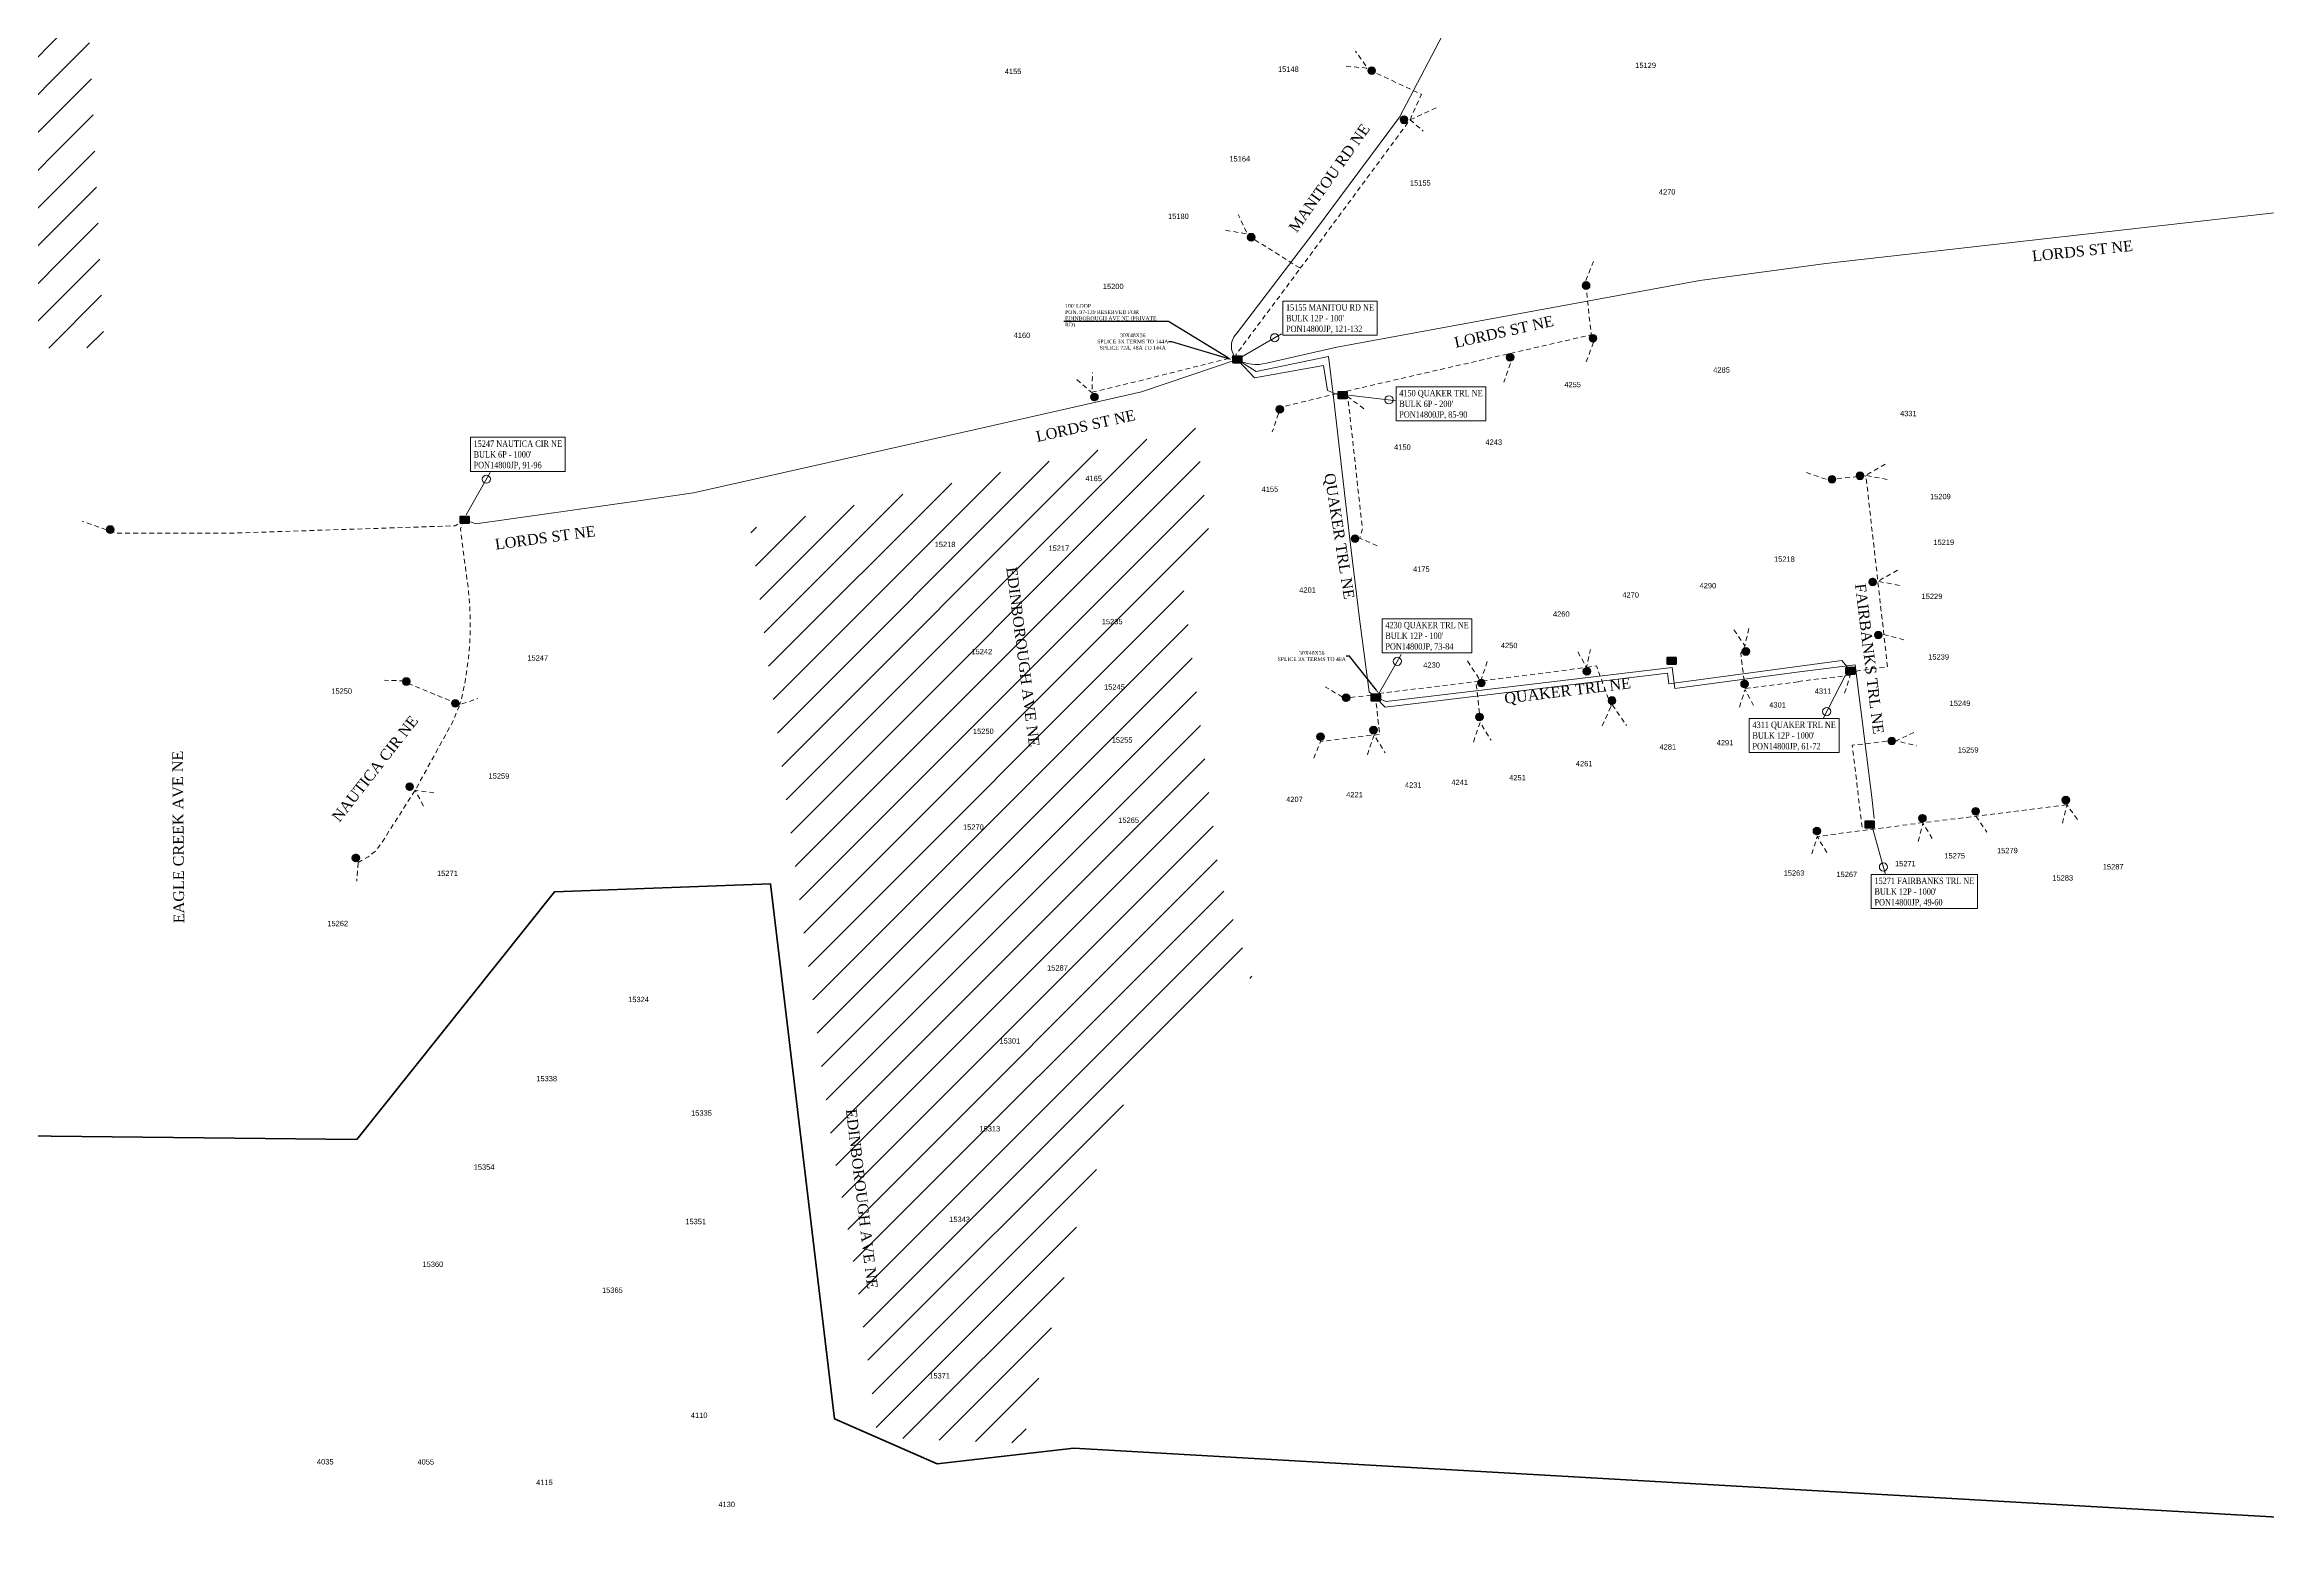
# Model space of a CAD drawing. Header units: feet. Extents: x 865220 to 2781189, y -2240498 to 970979.
# Drawn here: x 2770245 to 2772326, y 957801 to 959211 of the extents above; entities that cross this region are included whole.
import ezdxf
from ezdxf import colors
from ezdxf.entities.mleader import LeaderData, LeaderLine
from ezdxf.enums import TextEntityAlignment as Align
from ezdxf.lldxf.tags import DXFTag
from ezdxf.math import Vec2, Vec3

# ---------------------------------------------------------------- set-up
doc = ezdxf.new("R2010")
doc.units = ezdxf.units.FT
doc.header["$LTSCALE"] = 0.015
doc.header["$MEASUREMENT"] = 0
doc.linetypes.add('DASHED', pattern=[5, 3, -2])
for name, color, linetype in [('144A', 112, '144A'), ('48A', 112, '48A'), ('72A', 112, '72A'), ('DETAIL', 7, 'Continuous'), ('DROP BURIED', 7, 'DASHED'), ('NOTES', 7, 'Continuous'), ('Scott County Addresses', 7, 'Continuous'), ('STREET NAME', 7, 'Continuous'), ('TAIL', 1, 'MST'), ('TELEPHONE STRUCT-PROP', 6, 'Continuous'), ('TERMINALS', 7, 'Continuous')]:
    doc.layers.add(name, color=color, linetype=linetype)
doc.layers.add('RUNNING LINE (UNDERGROUND)', color=10, linetype='Continuous', lineweight=40)
doc.layers.add('WORK BOUNDARY', color=110, linetype='Continuous', lineweight=40)
doc.styles.add('Dimensions 100', font='arial.ttf')
doc.styles.add('Line', font='txt.shx', dxfattribs={"height": 3})
doc.styles.add('SIMPLEX', font='times.ttf', dxfattribs={"width": 0.8})
doc.styles.get("Standard").update_dxf_attribs({"font": 'times.ttf'})
doc.styles.add('Utilities', font='arial.ttf', dxfattribs={"height": 2.5})
tags = doc.linetypes.add('144A', pattern='A,80,-5,["144A",Line,S=1.5,R=0,X=0,Y=-1.5],-24', length=109).pattern_tags.tags
tags[6] = DXFTag(74, 10)
tags = doc.linetypes.add('48A', pattern='A,80,-5,["48A",Line,S=1.5,R=0,X=0,Y=-1.5],-20', length=105).pattern_tags.tags
tags[6] = DXFTag(74, 10)
tags = doc.linetypes.add('72A', pattern='A,80,-5,["72A",Line,S=1.5,R=0,X=0,Y=-1.5],-20', length=105).pattern_tags.tags
tags[6] = DXFTag(74, 10)
tags = doc.linetypes.add('MST', pattern='A,5,-5,5,-5,["TAIL",Line,S=1.5,R=0,X=0,Y=-1.5],-20', length=40).pattern_tags.tags
tags[10] = DXFTag(74, 10)

# ---------------------------------------------------------------- blocks, each defined once
blk = doc.blocks.new('ACMAP_ANN_TEMPLATE_Scott County Address')
at = {"layer": 'Scott County Addresses', "style": 'Dimensions 100'}
blk.add_attdef('ScottCountyAddress', (0, 0), '', height=50, dxfattribs=at)
blk = doc.blocks.new('NEW HH')
at = {"ltscale": 40, "true_color": 0xffffff}
h = blk.add_hatch(color=7, dxfattribs=at)
h.dxf.hatch_style = 1
h.paths.add_polyline_path([(-0.061, -0.031, 0.414214), (-0.046, -0.046), (0.046, -0.046, 0.414214), (0.061, -0.031), (0.061, 0.031, 0.414214), (0.046, 0.046), (-0.046, 0.046, 0.414214), (-0.061, 0.031)])
at = {"layer": 'RUNNING LINE (UNDERGROUND)', "color": 6, "lineweight": 0, "const_width": 0.005, "flags": 128}
blk.add_lwpolyline([(-0.061, 0.031), (-0.061, -0.031, 0.414214), (-0.046, -0.046), (0.046, -0.046, 0.414214), (0.061, -0.031), (0.061, 0.031, 0.414214), (0.046, 0.046), (-0.046, 0.046, 0.414214)], format="xyb", close=True, dxfattribs=at)
at = {"layer": 'TELEPHONE STRUCT-PROP', "color": 18, "true_color": 0x000000, "style": 'Utilities'}
blk.add_text('HH', height=0.05, dxfattribs=at).set_placement((0, 0), align=Align.MIDDLE_CENTER)
blk = doc.blocks.new('TERMINAL')
at = {"lineweight": 5, "ltscale": 0.5, "flags": 128}
blk.add_lwpolyline([(-0.1, -0.6), (-0.1, 44.8)], dxfattribs=at)
at = {"lineweight": 5, "ltscale": 0.5}
blk.add_circle((-0.1, 37.6), 3.83, dxfattribs=at)
blk = doc.blocks.new('Proposed FlowerPot')
at = {"lineweight": 5, "ltscale": 100, "true_color": 0xffffff}
h = blk.add_hatch(color=7, dxfattribs=at)
h.dxf.hatch_style = 1
h.paths.add_polyline_path([(-0.06, 0, 0.414214), (0, -0.06, 0.414214), (0.06, 0, 0.414214), (0, 0.06, 0.414214)])
at = {"lineweight": 5, "ltscale": 100}
blk.add_circle((0, 0), 0.0604, dxfattribs=at)
at = {"layer": 'RUNNING LINE (UNDERGROUND)', "color": 6, "lineweight": 5, "const_width": 0.00907, "flags": 128}
blk.add_lwpolyline([(-0.06, 0, -0.414214), (0, 0.06, -0.414214), (0.06, 0, -0.414214), (0, -0.06, -0.414214), (-0.06, 0)], format="xyb", dxfattribs=at)
at = {"color": 18, "linetype": 'ByBlock', "lineweight": 5, "ltscale": 100, "true_color": 0x000000, "style": 'Dimensions 100'}
blk.add_text('F', height=0.0744, dxfattribs=at).set_placement((-0.029, -0.037))

msp = doc.modelspace()

# ---------------------------------------------------------------- hatches: boundary and pattern name
at = {"layer": 'NOTES', "lineweight": 5, "ltscale": 50}
h = msp.add_hatch(dxfattribs=at)
h.set_pattern_fill('ANSI31', color=1, scale=200)
h.set_pattern_definition([(45, (-77373.197, -38338.257), (-17.67766953, 17.67766953), [])])
edge = h.paths.add_edge_path()
edge.add_arc((-36684104.4, 974184.5), 39453460.3, 359.97783818, 359.97815546)
edge.add_line((2769353.1, 959142.5), (2769353.1, 959142.5))
edge.add_line((2769353.1, 959142.5), (2769353.2, 959362.5))
edge.add_line((2769353.2, 959362.5), (2770280.2, 959367.3))
edge.add_line((2770280.2, 959367.3), (2770301.1, 958927.5))
edge.add_line((2770301.1, 958927.5), (2770012.9, 958926))
edge.add_line((2770012.9, 958926), (2769897.9, 958925.4))
edge.add_line((2769897.9, 958925.4), (2769552.9, 958923.9))
edge.add_line((2769552.9, 958923.9), (2769353, 958924.1))
h = msp.add_hatch(dxfattribs=at)
h.set_pattern_fill('ANSI31', color=1, scale=200)
h.set_pattern_definition([(45, (-76004.922, -38825.41), (-17.67766953, 17.67766953), [])])
edge = h.paths.add_edge_path()
edge.add_arc((2768018.4, 957581), 3024, 6.1987, 11.4072)
edge.add_line((2770982.7, 958179.1), (2770982.7, 958179.1))
edge.add_line((2770982.7, 958179.1), (2770906, 958758.3))
edge.add_line((2770906, 958758.3), (2771323, 958852.3))
edge.add_line((2771323, 958852.3), (2771335.5, 958752.1))
edge.add_line((2771335.5, 958752.1), (2771308.2, 958728.5))
edge.add_line((2771308.2, 958728.5), (2771345.2, 958430.9))
edge.add_line((2771345.2, 958430.9), (2771375.5, 958339.1))
edge.add_line((2771375.5, 958339.1), (2771266.2, 958245.6))
edge.add_line((2771266.2, 958245.6), (2771217.2, 958128))
edge.add_line((2771217.2, 958128), (2771160.7, 957902.2))
edge.add_line((2771160.7, 957902.2), (2771024.7, 957907.6))

# ---------------------------------------------------------------- linework, layer by layer
at = {"layer": '48A', "lineweight": 5, "ltscale": 100, "flags": 128}
msp.add_lwpolyline([(2771361.7, 958916.7), (2771379.3, 958905.2), (2771447.1, 958919.5), (2771451.7, 958881.4), (2771467, 958748.4), (2771476.2, 958673.9), (2771485, 958605.5), (2771491.3, 958600.2)], dxfattribs=at)
at = {"layer": 'DROP BURIED', "lineweight": 5, "ltscale": 100, "flags": 128}
for points in [[(2771463.5, 959191), (2771483.4, 959189.3), (2771472.4, 959205.2)], [(2771523.4, 959140.9), (2771534, 959164.8), (2771482.6, 959188.8)], [(2771420.7, 959001.9), (2771523.4, 959140.9)], [(2771523.4, 959140.9), (2771548.8, 959152.6)], [(2771523.4, 959140.9), (2771535.7, 959130.3)], [(2771350.7, 959037.5), (2771371.1, 959034), (2771362.5, 959052.3)], [(2771687.8, 958990.5), (2771695.1, 959008.4)], [(2771695, 958932.6), (2771687.9, 958913)], [(2771617.3, 958912.9), (2771611.2, 958895.4)], [(2771454.9, 958884.6), (2771405.2, 958872.6)], [(2771464.6, 958882.1), (2771480.9, 958870)], [(2771492.6, 958742.3), (2771476.3, 958749.3), (2771478.8, 958758.2), (2771465.3, 958880.5)], [(2771400.3, 958866), (2771394.5, 958849)], [(2771950.1, 958807.6), (2771913.4, 958804.3), (2771893, 958811.3)], [(2771968.2, 958818.5), (2771949.6, 958808.1), (2771970.9, 958804.1)], [(2771940.6, 958624.9), (2771970.3, 958628.9), (2771950.1, 958807.6)], [(2770638.6, 958766.5), (2770629.6, 958760.9), (2770421.6, 958754.1), (2770311.8, 958754.1), (2770280.4, 958765.2)], [(2771979.7, 958719.4), (2771961.1, 958709), (2771982.4, 958705)], [(2771826.6, 958663.4), (2771836.8, 958648.7), (2771840.8, 958665.8)], [(2771680.6, 958642.9), (2771688.5, 958628.3), (2771692.3, 958645.2)], [(2771837.1, 958608.6), (2771833, 958641.7), (2771837.1, 958648.8)], [(2771966.9, 958659.2), (2771986.6, 958653.9)], [(2771688.9, 958628.4), (2771698, 958629.8), (2771711.5, 958592)], [(2771886.6, 958615.2), (2771936.1, 958621.2)], [(2771930.1, 958604.3), (2771935.4, 958620.8)], [(2770582.1, 958615.7), (2770563.4, 958616.4)], [(2770631.3, 958594.6), (2770585.6, 958613.4)], [(2771588.4, 958585.7), (2771585.1, 958615)], [(2771831.7, 958591.3), (2771837, 958607.8), (2771845, 958592.6)], [(2771886.6, 958614.8), (2771837.1, 958608.6)], [(2770538.8, 958445.7), (2770548.1, 958451), (2770555.5, 958456.9), (2770560.9, 958464.3), (2770592.2, 958513.3), (2770627.4, 958577.6), (2770634.1, 958593.7), (2770651, 958599.2)], [(2771703.3, 958573.8), (2771712.4, 958593.8), (2771725.9, 958574.1)], [(2771483.5, 958546.6), (2771489.8, 958565.1), (2771500.1, 958548.4)], [(2771582.7, 958558.4), (2771588.9, 958576.9), (2771599.3, 958560.2)], [(2771969.4, 958559.3), (2771937.3, 958555.5), (2771946.8, 958476.5)], [(2771995, 958567.6), (2771978.5, 958559.7), (2771997.3, 958555.1)], [(2770599.9, 958498.6), (2770592.3, 958513.4), (2770609.8, 958511.1)], [(2772137.8, 958499.7), (2772004.1, 958483.1)], [(2772134, 958482.7), (2772138.3, 958499.8), (2772148.3, 958485.6)], [(2772003.6, 958483.1), (2771904.5, 958470.2)], [(2771999.1, 958465.6), (2772003.4, 958482.7), (2772012.7, 958467.3)], [(2772053.1, 958489.1), (2772063.4, 958474.2)], [(2771899.4, 958453.8), (2771904.6, 958470), (2771913.4, 958455.2)], [(2770538.8, 958445.4), (2770537.6, 958428.4)]]:
    msp.add_lwpolyline(points, dxfattribs=at)
msp.add_lwpolyline([(2770638.6, 958766.5), (2770634.6, 958758.2), (2770641.8, 958702.4, -0.09348), (2770634.1, 958593.7)], format="xyb", dxfattribs=at)
at = {"layer": 'TAIL', "lineweight": 5, "ltscale": 100, "flags": 128}
for points in [[(2771361.7, 958916.7), (2771272, 958886.2), (2771117.9, 958851.5), (2770852.8, 958791.7), (2770799, 958784.1), (2770648.9, 958762.9), (2770638.6, 958766.5)], [(2771491.3, 958600.2), (2771500.2, 958591.3), (2771764.5, 958622.9), (2771765.7, 958612.9), (2771927.4, 958634.7), (2771935.7, 958625.2)], [(2771491.3, 958600.2), (2771500.9, 958596.4), (2771768.8, 958628.4), (2771771.3, 958608.6), (2771885.5, 958624), (2771925.5, 958629), (2771940, 958630.8), (2771955.5, 958506.8), (2771957.9, 958486.9)]]:
    msp.add_lwpolyline(points, dxfattribs=at)
at = {"layer": 'WORK BOUNDARY', "ltscale": 50, "flags": 128}
msp.add_lwpolyline([(2772650.9, 957815), (2771208.7, 957897.8), (2771080.9, 957883.1), (2770984.6, 957925), (2770924.9, 958425.8), (2770722.5, 958418.4), (2770537.5, 958186.5), (2770165.5, 958190.5), (2770166.6, 958642.6), (2769972.7, 958644.2), (2769979.3, 958923.5), (2768488.9, 958924.8), (2768830.9, 960023.5), (2769061.1, 960122.2), (2769176.3, 960184.5), (2769269, 960384.1), (2769479.4, 960787.5)], dxfattribs=at)

# ---------------------------------------------------------------- block references
at = {"lineweight": 5}
for name, p, xscale, yscale, zscale in [('Proposed FlowerPot', (2771487.4, 959186.9), 60, 60, 30), ('Proposed FlowerPot', (2771517.8, 959140.9), 60, 60, 30), ('Proposed FlowerPot', (2771374.7, 959031), 60, 60, 30), ('Proposed FlowerPot', (2771688.2, 958985.8), 60, 60, 30), ('Proposed FlowerPot', (2771694.6, 958936.3), 60, 60, 30), ('Proposed FlowerPot', (2771617.1, 958918.6), 60, 60, 30), ('Proposed FlowerPot', (2771401.5, 958870), 60, 60, 30), ('NEW HH', (2771460.3, 958883.3), 80, 80, 40), ('Proposed FlowerPot', (2771918.4, 958804.4), 60, 60, 30), ('Proposed FlowerPot', (2771944.5, 958807.7), 60, 60, 30), ('NEW HH', (2770638.6, 958766.5), 80, 80, 40), ('Proposed FlowerPot', (2770306.8, 958757.4), 60, 60, 30), ('Proposed FlowerPot', (2771471.9, 958748.9), 60, 60, 30), ('Proposed FlowerPot', (2771956.5, 958708.4), 60, 60, 30), ('Proposed FlowerPot', (2771961.8, 958658.7), 60, 60, 30), ('Proposed FlowerPot', (2771837.7, 958643.3), 60, 60, 30), ('Proposed FlowerPot', (2771688.9, 958624.8), 60, 60, 30), ('NEW HH', (2771768.3, 958634.6), 80, 80, 40), ('NEW HH', (2771935.7, 958625.2), 80, 80, 40), ('Proposed FlowerPot', (2770583.9, 958615.2), 60, 60, 30), ('NEW HH', (2771491.3, 958600.2), 80, 80, 40), ('Proposed FlowerPot', (2771590.2, 958613.8), 60, 60, 30), ('Proposed FlowerPot', (2771712.4, 958597.4), 60, 60, 30), ('Proposed FlowerPot', (2771836.5, 958612.9), 60, 60, 30), ('Proposed FlowerPot', (2770629.8, 958594.8), 60, 60, 30), ('Proposed FlowerPot', (2771588.4, 958582), 60, 60, 30), ('Proposed FlowerPot', (2771439.6, 958563.5), 60, 60, 30), ('Proposed FlowerPot', (2771489.2, 958569.7), 60, 60, 30), ('Proposed FlowerPot', (2771974.1, 958559.5), 60, 60, 30), ('Proposed FlowerPot', (2770587, 958516.7), 60, 60, 30), ('Proposed FlowerPot', (2772052.8, 958493.7), 60, 60, 30), ('Proposed FlowerPot', (2772137.2, 958504.2), 60, 60, 30), ('Proposed FlowerPot', (2771904.2, 958475.2), 60, 60, 30), ('NEW HH', (2771953.6, 958481.4), 80, 80, 40), ('Proposed FlowerPot', (2772003, 958487.2), 60, 60, 30), ('Proposed FlowerPot', (2770536.7, 958450.1), 60, 60, 30)]:
    msp.add_blockref(name, p, dxfattribs=dict(at, xscale=xscale, yscale=yscale, zscale=zscale))
at = {"layer": 'Scott County Addresses', "lineweight": 5, "xscale": 0.1, "yscale": 0.1, "zscale": 0.1}
for p, values in [((2771144.1, 959183.7), {'ScottCountyAddress': '4155'}), ((2771399.8, 959185.8), {'ScottCountyAddress': '15148'}), ((2771734.2, 959189.4), {'ScottCountyAddress': '15129'}), ((2771354.3, 959101.9), {'ScottCountyAddress': '15164'}), ((2771523.3, 959079.3), {'ScottCountyAddress': '15155'}), ((2771756.3, 959070.9), {'ScottCountyAddress': '4270'}), ((2771296.9, 959048.1), {'ScottCountyAddress': '15180'}), ((2771235.9, 958982.5), {'ScottCountyAddress': '15200'}), ((2771152.4, 958936.7), {'ScottCountyAddress': '4160'}), ((2771667.8, 958890.6), {'ScottCountyAddress': '4255'}), ((2771807.2, 958904.3), {'ScottCountyAddress': '4285'}), ((2771982, 958863.5), {'ScottCountyAddress': '4331'}), ((2771508.5, 958832.1), {'ScottCountyAddress': '4150'}), ((2771594, 958836.7), {'ScottCountyAddress': '4243'}), ((2771219.5, 958802.7), {'ScottCountyAddress': '4165'}), ((2771384.5, 958792.7), {'ScottCountyAddress': '4155'}), ((2772010.1, 958785.8), {'ScottCountyAddress': '15209'}), ((2771078.5, 958741), {'ScottCountyAddress': '15218'}), ((2772013.2, 958743), {'ScottCountyAddress': '15219'}), ((2771185, 958737.5), {'ScottCountyAddress': '15217'}), ((2771864.1, 958727.2), {'ScottCountyAddress': '15218'}), ((2771526.2, 958717.9), {'ScottCountyAddress': '4175'}), ((2771794.4, 958702.4), {'ScottCountyAddress': '4290'}), ((2771419.7, 958698.3), {'ScottCountyAddress': '4201'}), ((2771722.1, 958693.7), {'ScottCountyAddress': '4270'}), ((2772002.2, 958692.4), {'ScottCountyAddress': '15229'}), ((2771234.9, 958668.8), {'ScottCountyAddress': '15235'}), ((2771657.2, 958675.8), {'ScottCountyAddress': '4260'}), ((2771112.9, 958640.7), {'ScottCountyAddress': '15242'}), ((2771608.4, 958646.4), {'ScottCountyAddress': '4250'}), ((2770697.3, 958634.8), {'ScottCountyAddress': '15247'}), ((2771535.8, 958628.1), {'ScottCountyAddress': '4230'}), ((2772008.4, 958635.7), {'ScottCountyAddress': '15239'}), ((2770513.7, 958603.7), {'ScottCountyAddress': '15250'}), ((2771237, 958607.6), {'ScottCountyAddress': '15245'}), ((2771902.2, 958603.7), {'ScottCountyAddress': '4311'}), ((2771859.6, 958590.8), {'ScottCountyAddress': '4301'}), ((2772028.4, 958592.3), {'ScottCountyAddress': '15249'}), ((2771114.3, 958566.1), {'ScottCountyAddress': '15250'}), ((2771244.2, 958558), {'ScottCountyAddress': '15255'}), ((2771810.4, 958555.4), {'ScottCountyAddress': '4291'}), ((2771678.6, 958535.9), {'ScottCountyAddress': '4261'}), ((2771756.9, 958551.5), {'ScottCountyAddress': '4281'}), ((2772036.1, 958548.7), {'ScottCountyAddress': '15259'}), ((2770660.9, 958524.3), {'ScottCountyAddress': '15259'}), ((2771518.6, 958515.8), {'ScottCountyAddress': '4231'}), ((2771616.2, 958522.7), {'ScottCountyAddress': '4251'}), ((2771407.5, 958502.4), {'ScottCountyAddress': '4207'}), ((2771463.7, 958506.8), {'ScottCountyAddress': '4221'}), ((2771105, 958476.4), {'ScottCountyAddress': '15270'}), ((2771250.3, 958482.9), {'ScottCountyAddress': '15265'}), ((2772023.5, 958449.6), {'ScottCountyAddress': '15275'}), ((2770612.7, 958433.1), {'ScottCountyAddress': '15271'}), ((2771873.1, 958433.4), {'ScottCountyAddress': '15263'}), ((2771922.5, 958432.2), {'ScottCountyAddress': '15267'}), ((2771977.3, 958442.2), {'ScottCountyAddress': '15271'}), ((2772171.8, 958439.3), {'ScottCountyAddress': '15287'}), ((2770510, 958386.2), {'ScottCountyAddress': '15262'}), ((2771183.7, 958344.7), {'ScottCountyAddress': '15287'}), ((2770791.6, 958315.1), {'ScottCountyAddress': '15324'}), ((2771139.1, 958276.3), {'ScottCountyAddress': '15301'}), ((2770705.6, 958241), {'ScottCountyAddress': '15338'}), ((2770850.5, 958208.8), {'ScottCountyAddress': '15335'}), ((2771120.4, 958194.1), {'ScottCountyAddress': '15313'}), ((2770647, 958158.2), {'ScottCountyAddress': '15354'}), ((2770845.1, 958107.3), {'ScottCountyAddress': '15351'}), ((2771092.1, 958109.3), {'ScottCountyAddress': '15343'}), ((2770599.1, 958067.3), {'ScottCountyAddress': '15360'}), ((2770767.1, 958043), {'ScottCountyAddress': '15365'}), ((2771073.4, 957962.9), {'ScottCountyAddress': '15371'}), ((2770850.3, 957926), {'ScottCountyAddress': '4110'}), ((2770500.3, 957882.4), {'ScottCountyAddress': '4035'}), ((2770594.4, 957882.3), {'ScottCountyAddress': '4055'}), ((2770705.5, 957863.1), {'ScottCountyAddress': '4115'}), ((2770876, 957842.5), {'ScottCountyAddress': '4130'})]:
    msp.add_blockref('ACMAP_ANN_TEMPLATE_Scott County Address', p, dxfattribs=at).add_auto_attribs(values)
at = {"layer": 'Scott County Addresses', "lineweight": 5}
ref = msp.add_blockref('ACMAP_ANN_TEMPLATE_Scott County Address', (2771574.1, 958494), dxfattribs=dict(at, xscale=0.1, yscale=0.1, zscale=0.1))
ref.add_attrib('ScottCountyAddress', '4241', (2771562.1, 958518.3), dxfattribs={"height": 5, "style": 'Dimensions 100'})
ref = msp.add_blockref('ACMAP_ANN_TEMPLATE_Scott County Address', (2772077.1, 958452.9), dxfattribs=dict(at, xscale=0.1, yscale=0.1, zscale=0.1))
ref.add_attrib('ScottCountyAddress', '15279', (2772072.8, 958454.5), dxfattribs={"height": 5, "style": 'Dimensions 100'})
ref = msp.add_blockref('ACMAP_ANN_TEMPLATE_Scott County Address', (2772130, 958435), dxfattribs=dict(at, xscale=0.1, yscale=0.1, zscale=0.1))
ref.add_attrib('ScottCountyAddress', '15283', (2772124.6, 958428.9), dxfattribs={"height": 5, "style": 'Dimensions 100'})
at = {"layer": 'TERMINALS', "lineweight": 5, "ltscale": 0.5, "xscale": -1}
for p, rotation in [((2771466.3, 958883.3), 263.2840451454832), ((2770640.3, 958771.8), 330.6042489229712), ((2771492.7, 958601.6), 329.9999999999999), ((2771930.7, 958620.4), 152.6473925942655), ((2771956.4, 958477.8), 195.6989771312633)]:
    msp.add_blockref('TERMINAL', p, dxfattribs=dict(at, rotation=rotation))

# ---------------------------------------------------------------- texts
at = {"layer": 'STREET NAME', "lineweight": 5, "ltscale": 40, "char_height": 10, "attachment_point": 1}
for s, insert, rotation in [('MANITOU RD NE', (2771409.1, 959040.4), 54.7453), ('LORDS ST NE', (2772105.1, 959018.3), 5.9796), ('LORDS ST NE', (2771563.9, 958937.2), 12.6045), ('LORDS ST NE', (2771172.4, 958849.1), 12.6045), ('QUAKER TRL NE', (2771453, 958810.9), 279.0011), ('LORDS ST NE', (2770666.3, 958748.5), 7.67), ('EDINBOROUGH AVE NE', (2771155.4, 958722.9), 277.2667), ('FAIRBANKS TRL NE', (2771949.8, 958707.4), 276.9735), ('QUAKER TRL NE', (2771611.1, 958604.3), 7.0338), ('NAUTICA CIR NE', (2770513.5, 958489.1), 52.0415), ('EAGLE CREEK AVE NE', (2770366.1, 958388.9), 90.451), ('EDINBOROUGH AVE NE', (2771005.3, 958215.8), 276.8197)]:
    msp.add_mtext(s, dxfattribs=dict(at, insert=insert, rotation=rotation))

# ---------------------------------------------------------------- next in the draw order: texts
at = {"layer": 'TERMINALS', "lineweight": 5, "ltscale": 0.5, "char_height": 6, "attachment_point": 1, "style": 'SIMPLEX', "bg_fill": 19, "box_fill_scale": 1.5, "bg_fill_color": 256, "bg_fill_transparency": 0}
for s, insert in [("4150 QUAKER TRL NE\\PBULK 6P - 200'\\PPON14800JP, 85-90", (2771513.3, 958888.1)), ("15247 NAUTICA CIR NE\\PBULK 6P - 1000'\\PPON14800JP, 91-96", (2770646.9, 958840.8)), ("4230 QUAKER TRL NE\\PBULK 12P - 100'\\PPON14800JP, 73-84", (2771500.3, 958671)), ("4311 QUAKER TRL NE\\PBULK 12P - 1000'\\PPON14800JP, 61-72", (2771843.9, 958577.7)), ("15271 FAIRBANKS TRL NE\\PBULK 12P - 1000'\\PPON14800JP, 49-60", (2771958.1, 958431.6))]:
    msp.add_mtext(s, dxfattribs=dict(at, insert=insert))

# ---------------------------------------------------------------- next in the draw order: leaders
at = {"layer": 'DETAIL', "lineweight": 5, "ltscale": 5}
ml = msp.add_multileader_mtext('Standard', dxfattribs=at)
ml.set_content("100' LOOP\\PPON, 97-120 RESERVED FOR EDINBOROUGH AVE NE (PRIVATE RD)", color=256)
ml.set_leader_properties()
ml.build(insert=Vec2(0, 0))
ml.multileader.update_dxf_attribs({"text_left_attachment_type": 5, "text_right_attachment_type": 5, "dogleg_length": 3})
ctx = ml.context
ctx.base_point, ctx.char_height, ctx.landing_gap_size, ctx.plane_origin = Vec3(2771199.5, 958952.1), 3.5, 1, Vec3(2771373.4, 958948.8)
ctx.left_attachment, ctx.right_attachment = 5, 5
notes = []
notes.append((ctx, [(0, (1, 1, 0), (2771297.2, 958952.1), (-1, 0), 3, [(0, [(2771356.1, 958916.4)], 0, [])])]))
ctx.mtext.insert, ctx.mtext.width, ctx.mtext.defined_height, ctx.mtext.flow_direction = Vec3(2771200.5, 958968.5), 92.776, 19.2, 5
ctx.mtext.has_bg_fill, ctx.mtext.bg_color, ctx.mtext.bg_scale_factor, ctx.mtext.bg_transparency, ctx.mtext.use_window_bg_color = 1, -1027028792, 1.5, 0, 1
for ctx, leaders in notes:
    for number, flags, end, landing, length, lines in leaders:
        leader = LeaderData()
        leader.index, (leader.has_last_leader_line, leader.has_dogleg_vector, leader.attachment_direction) = number, flags
        leader.last_leader_point, leader.dogleg_vector, leader.dogleg_length = Vec3(end), Vec3(landing), length
        for number, points, colour, breaks in lines:
            line = LeaderLine()
            line.index, line.vertices, line.color, line.breaks = number, Vec3.list(points), colors.encode_raw_color(colour), breaks
            leader.lines.append(line)
        ctx.leaders.append(leader)

# ---------------------------------------------------------------- next in the draw order: linework, layer by layer
at = {"layer": 'DROP BURIED', "lineweight": 5, "ltscale": 100, "flags": 128}
msp.add_lwpolyline([(2771577.3, 958634.4), (2771589.6, 958615.5), (2771596.5, 958636.5)], dxfattribs=at)

# ---------------------------------------------------------------- next in the draw order: block references
at = {"layer": 'TERMINALS', "lineweight": 5, "ltscale": 0.5, "xscale": -1, "rotation": 300.0000000000001}
msp.add_blockref('TERMINAL', (2771364.1, 958918.2), dxfattribs=at)

# ---------------------------------------------------------------- next in the draw order: leaders
at = {"layer": 'DETAIL', "lineweight": 5, "ltscale": 5}
ml = msp.add_multileader_mtext('Standard', dxfattribs=at)
ml.set_content('30X48X36\\PSPLICE 3X TERMS TO 48A', color=256)
ml.set_leader_properties()
ml.build(insert=Vec2(0, 0))
ml.multileader.update_dxf_attribs({"has_text_frame": 1, "text_left_attachment_type": 2, "text_right_attachment_type": 2, "dogleg_length": 3})
ctx = ml.context
ctx.base_point, ctx.char_height, ctx.landing_gap_size, ctx.plane_origin = Vec3(2771399.3, 958639), 3.5, 1.5, Vec3(2771576.8, 958643.9)
ctx.left_attachment, ctx.right_attachment, ctx.text_align_type = 2, 2, 1
notes = []
notes.append((ctx, [(0, (1, 1, 0), (2771466.6, 958639), (-1, 0), 3, [(0, [(2771494.4, 958603.8)], 0, [])])]))
ctx.mtext.insert, ctx.mtext.alignment, ctx.mtext.flow_direction = Vec3(2771431.4, 958643.7), 2, 5
ctx.mtext.has_bg_fill, ctx.mtext.bg_color, ctx.mtext.bg_scale_factor, ctx.mtext.bg_transparency, ctx.mtext.use_window_bg_color = 1, -1027028792, 1.5, 0, 1
for ctx, leaders in notes:
    for number, flags, end, landing, length, lines in leaders:
        leader = LeaderData()
        leader.index, (leader.has_last_leader_line, leader.has_dogleg_vector, leader.attachment_direction) = number, flags
        leader.last_leader_point, leader.dogleg_vector, leader.dogleg_length = Vec3(end), Vec3(landing), length
        for number, points, colour, breaks in lines:
            line = LeaderLine()
            line.index, line.vertices, line.color, line.breaks = number, Vec3.list(points), colors.encode_raw_color(colour), breaks
            leader.lines.append(line)
        ctx.leaders.append(leader)

# ---------------------------------------------------------------- next in the draw order: linework, layer by layer
at = {"layer": 'DROP BURIED', "lineweight": 5, "ltscale": 100, "flags": 128}
for points in [[(2771494.3, 958604.1), (2771589.6, 958615.5), (2771688.9, 958628.4)], [(2771460.2, 958600.6), (2771443.9, 958610.3)], [(2771467.7, 958600.2), (2771491.9, 958603)], [(2771433.2, 958543.4), (2771439.6, 958559), (2771489.8, 958565.1), (2771495, 958565.6), (2771491.4, 958597.2)]]:
    msp.add_lwpolyline(points, dxfattribs=at)

# ---------------------------------------------------------------- next in the draw order: block references
at = {"lineweight": 5, "xscale": 60, "yscale": 60, "zscale": 30}
msp.add_blockref('Proposed FlowerPot', (2771463.6, 958600), dxfattribs=at)

# ---------------------------------------------------------------- next in the draw order: texts
at = {"layer": 'TERMINALS', "lineweight": 5, "ltscale": 0.5, "insert": (2771407.3, 958968.3), "char_height": 6, "attachment_point": 1, "style": 'SIMPLEX', "bg_fill": 19, "box_fill_scale": 1.5, "bg_fill_color": 256, "bg_fill_transparency": 0}
msp.add_mtext("15155 MANITOU RD NE\\PBULK 12P - 100'\\PPON14800JP, 121-132", dxfattribs=at)

# ---------------------------------------------------------------- next in the draw order: linework, layer by layer
at = {"layer": '144A', "lineweight": 5, "ltscale": 100, "flags": 128}
msp.add_lwpolyline([(2771977, 960096.5), (2771866.3, 959740.4), (2771687.7, 959475.5), (2771513.5, 959143.5), (2771449.2, 959056.9), (2771438.6, 959042.5), (2771360.6, 958940.2, 0.423523), (2771361.7, 958916.7)], format="xyb", dxfattribs=at)
at = {"layer": '72A', "lineweight": 5, "ltscale": 100, "flags": 128}
msp.add_lwpolyline([(2771361.7, 958916.7, 0.205405), (2771389.2, 958913.2), (2771455, 958928.2), (2771794.5, 958990.5), (2771912.7, 959006.5), (2772398.7, 959061.3), (2772535.9, 959073.8), (2772555.1, 959075.6), (2772578, 959077.7), (2772620.9, 959102), (2772640.8, 959116.9)], format="xyb", dxfattribs=at)
at = {"layer": 'DROP BURIED', "lineweight": 5, "ltscale": 100, "flags": 128}
msp.add_lwpolyline([(2771464, 958887), (2771693, 958939.7), (2771688.6, 958981.3)], dxfattribs=at)

# ---------------------------------------------------------------- next in the draw order: leaders
at = {"layer": 'DETAIL', "lineweight": 5, "ltscale": 5}
ml = msp.add_multileader_mtext('Standard', dxfattribs=at)
ml.set_content('30X48X36\\PSPLICE 3X TERMS TO 144A\\PSPLICE 72A, 48A TO 144A', color=256)
ml.set_leader_properties()
ml.build(insert=Vec2(0, 0))
ml.multileader.update_dxf_attribs({"has_text_frame": 1, "text_left_attachment_type": 2, "text_right_attachment_type": 2, "dogleg_length": 3})
ctx = ml.context
ctx.base_point, ctx.char_height, ctx.landing_gap_size, ctx.plane_origin = Vec3(2771230.4, 958933), 3.5, 1.5, Vec3(2771448.5, 958960.7)
ctx.left_attachment, ctx.right_attachment, ctx.text_align_type = 2, 2, 1
notes = []
notes.append((ctx, [(0, (1, 1, 0), (2771300.4, 958933), (-1, 0), 3, [(0, [(2771356.3, 958916.4)], 0, [])])]))
ctx.mtext.insert, ctx.mtext.alignment, ctx.mtext.flow_direction = Vec3(2771263.9, 958941), 2, 5
ctx.mtext.has_bg_fill, ctx.mtext.bg_color, ctx.mtext.bg_scale_factor, ctx.mtext.bg_transparency, ctx.mtext.use_window_bg_color = 1, -1027028792, 1.5, 0, 1
for ctx, leaders in notes:
    for number, flags, end, landing, length, lines in leaders:
        leader = LeaderData()
        leader.index, (leader.has_last_leader_line, leader.has_dogleg_vector, leader.attachment_direction) = number, flags
        leader.last_leader_point, leader.dogleg_vector, leader.dogleg_length = Vec3(end), Vec3(landing), length
        for number, points, colour, breaks in lines:
            line = LeaderLine()
            line.index, line.vertices, line.color, line.breaks = number, Vec3.list(points), colors.encode_raw_color(colour), breaks
            leader.lines.append(line)
        ctx.leaders.append(leader)

# ---------------------------------------------------------------- next in the draw order: linework, layer by layer
at = {"layer": 'DROP BURIED', "lineweight": 5, "ltscale": 100, "flags": 128}
for points in [[(2771378.2, 959028.6), (2771420.7, 959001.9), (2771360.4, 958921)], [(2771225.7, 958885.9), (2771266.5, 958895.7), (2771359.6, 958919.1)], [(2771211.5, 958897.8), (2771225.9, 958885.3), (2771226.1, 958904.4)]]:
    msp.add_lwpolyline(points, dxfattribs=at)
at = {"layer": 'TAIL', "lineweight": 5, "ltscale": 100, "flags": 128}
msp.add_lwpolyline([(2771455.6, 958883.7), (2771446.1, 958887.5), (2771442.5, 958911), (2771377.9, 958899.3), (2771363, 958914.9)], dxfattribs=at)

# ---------------------------------------------------------------- next in the draw order: block references
at = {"lineweight": 5}
for name, p, xscale, yscale, zscale in [('NEW HH', (2771361.7, 958916.7), 80, 80, 40), ('Proposed FlowerPot', (2771228, 958881.4), 60, 60, 30)]:
    msp.add_blockref(name, p, dxfattribs=dict(at, xscale=xscale, yscale=yscale, zscale=zscale))

doc.saveas('drawing.dxf')
